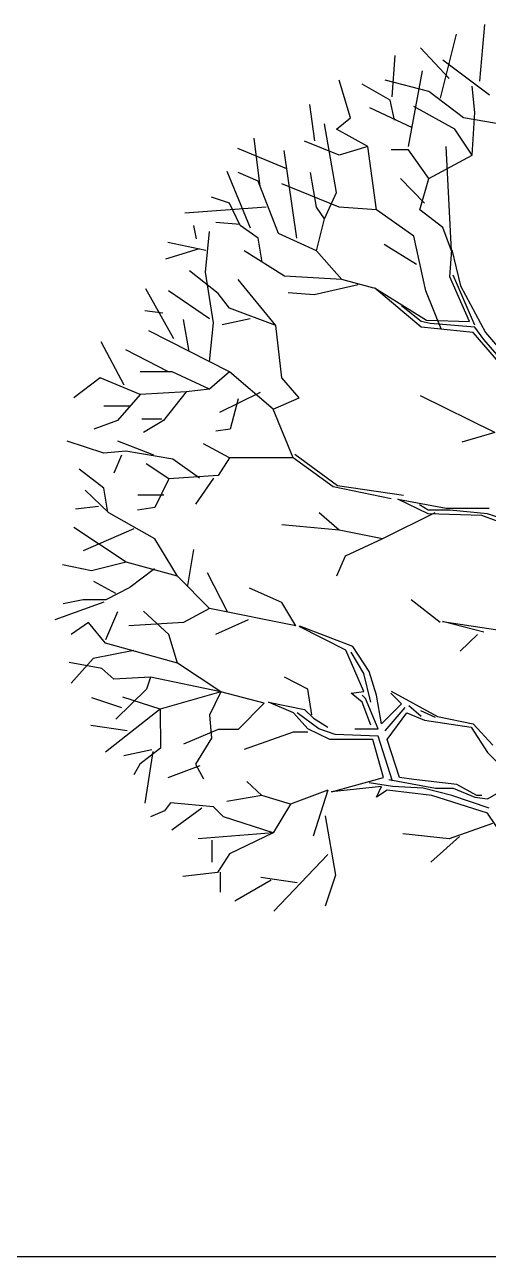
# Model space of a CAD drawing. Header units: millimetres. Extents: x 217.2 to 255.1, y 166.7 to 190.9.
# Drawn here: x 251.021 to 252.502, y 171.923 to 175.857 of the extents above; entities that cross this region are included whole.
import ezdxf

# ---------------------------------------------------------------- set-up
doc = ezdxf.new("R2010")
doc.units = ezdxf.units.MM
doc.layers.add('s', color=145, linetype='Continuous')
doc.layers.add('trees', color=104, linetype='Continuous')

msp = doc.modelspace()

# ---------------------------------------------------------------- linework, layer by layer
at = {"layer": 's', "color": 0}
msp.add_line((217.1888, 171.9233), (255.1288, 171.9233), dxfattribs=at)
at = {"layer": 'trees', "color": 97, "true_color": 0x25742c}
for p, q in [((252.4752, 175.6758), (252.4912, 175.8569)), ((252.4589, 175.5766), (252.4504, 175.6599)), ((252.2021, 175.5516), (252.1892, 175.6156)), ((252.3949, 175.5233), (252.2647, 175.5959)), ((252.26, 175.5275), (252.1234, 175.5916)), ((252.4504, 175.44), (252.4589, 175.5766)), ((252.4504, 175.44), (252.3949, 175.5233)), ((252.2476, 175.4571), (252.1922, 175.4571)), ((252.3117, 175.3653), (252.2476, 175.4571)), ((252.3117, 175.3653), (252.4504, 175.44)), ((252.3842, 175.1347), (252.3671, 175.4678)), ((252.2984, 175.2863), (252.2216, 175.3653)), ((252.2839, 175.265), (252.3117, 175.3653)), ((251.9788, 175.2372), (252.0172, 175.3205)), ((251.6753, 175.2863), (251.6177, 175.3055)), ((251.7094, 175.2159), (251.6753, 175.2863)), ((251.9788, 175.2372), (251.9532, 175.2735)), ((252.1452, 175.265), (252.0257, 175.2735)), ((252.2647, 175.1817), (252.1452, 175.265)), ((252.3565, 175.2095), (252.2839, 175.265)), ((251.5698, 175.1731), (251.5612, 175.215)), ((251.7091, 175.2185), (251.6323, 175.2249)), ((251.7671, 175.1753), (251.7094, 175.2159)), ((251.9532, 175.1347), (251.9788, 175.2372)), ((252.3842, 175.1347), (252.3565, 175.2095)), ((251.5985, 175.0664), (251.6113, 175.1967)), ((251.7799, 175.0985), (251.7671, 175.1753)), ((251.9532, 175.1347), (251.8315, 175.1903)), ((251.8507, 175.0536), (251.7227, 175.1347)), ((252.0343, 175.043), (251.9532, 175.1347)), ((251.6241, 174.9042), (251.5985, 175.0664)), ((252.0343, 175.043), (251.8507, 175.0536)), ((252.0868, 175.0264), (251.946, 174.9944)), ((252.1367, 175.0152), (252.0343, 175.043)), ((251.6758, 174.9512), (251.6395, 174.9981)), ((251.946, 174.9944), (251.8628, 175.0008)), ((251.823, 174.8957), (251.6758, 174.9512)), ((251.6113, 174.7804), (251.6241, 174.9042)), ((251.7411, 174.9175), (251.6515, 174.8983)), ((251.8422, 174.7291), (251.823, 174.8957)), ((251.6758, 174.7484), (251.6118, 174.6929)), ((251.8145, 174.6288), (251.6758, 174.7484)), ((251.6118, 174.6929), (251.5371, 174.6843)), ((251.8977, 174.6651), (251.8422, 174.7291)), ((251.3898, 174.6758), (251.3173, 174.5925)), ((251.5371, 174.6843), (251.3898, 174.6758)), ((251.5371, 174.6843), (251.4645, 174.5925)), ((251.7735, 174.6822), (251.6433, 174.6181)), ((251.7027, 174.6614), (251.6771, 174.5653)), ((251.8145, 174.6288), (251.8977, 174.6651)), ((251.8785, 174.473), (251.8145, 174.6288)), ((251.4645, 174.5925), (251.4005, 174.5541)), ((251.6771, 174.5653), (251.6323, 174.5589)), ((251.3445, 174.4943), (251.2741, 174.4879)), ((251.4339, 174.4821), (251.3186, 174.5269)), ((251.4939, 174.4687), (251.3445, 174.4943)), ((251.6758, 174.473), (251.5925, 174.5178)), ((251.3308, 174.4821), (251.3062, 174.4242)), ((251.5793, 174.4089), (251.4939, 174.4687)), ((251.6758, 174.473), (251.6395, 174.4175)), ((251.8785, 174.473), (251.6758, 174.473)), ((251.4816, 174.4068), (251.409, 174.4538)), ((251.6395, 174.4175), (251.4816, 174.4068)), ((251.4816, 174.4068), (251.4368, 174.315)), ((251.6241, 174.4089), (251.5665, 174.3257)), ((251.2895, 174.2979), (251.2149, 174.3705)), ((251.4659, 174.354), (251.3826, 174.354)), ((251.2569, 174.3182), (251.183, 174.3096)), ((251.4368, 174.2147), (251.2895, 174.2979)), ((251.4368, 174.315), (251.3813, 174.3065)), ((252.0257, 174.2424), (251.9617, 174.2979)), ((252.3309, 174.2979), (252.1644, 174.2147)), ((252.0257, 174.2424), (251.8422, 174.2595)), ((251.5093, 174.0951), (251.4368, 174.2147)), ((251.5427, 174.0658), (251.5619, 174.1811)), ((252.1644, 174.2147), (252.0449, 174.1592)), ((252.0449, 174.1592), (252.0172, 174.0951)), ((251.5093, 174.0951), (251.345, 174.14)), ((251.4363, 174.1186), (251.3574, 174.0588)), ((251.6689, 173.982), (251.6049, 174.1058)), ((251.6118, 173.9927), (251.5093, 174.0951)), ((251.8422, 174.0119), (251.7398, 174.0567)), ((251.4816, 173.9094), (251.4005, 173.9841)), ((251.6118, 173.9927), (251.5285, 173.9478)), ((251.887, 173.9372), (251.6118, 173.9927)), ((251.887, 173.9372), (251.8422, 174.0119)), ((252.3479, 173.9478), (252.2562, 174.0204)), ((251.735, 173.9564), (251.6305, 173.9094)), ((251.5093, 173.8176), (251.4816, 173.9094)), ((251.648, 173.7258), (251.5093, 173.8176)), ((251.4235, 173.7728), (251.4107, 173.7344)), ((251.648, 173.7258), (251.4235, 173.7728)), ((251.9254, 173.7344), (251.8507, 173.7728)), ((251.4538, 173.6703), (251.3343, 173.7087)), ((251.648, 173.7258), (251.4538, 173.6703)), ((251.648, 173.7258), (251.6113, 173.6511)), ((251.7867, 173.6895), (251.648, 173.7258)), ((251.9382, 173.6532), (251.9254, 173.7344)), ((251.4538, 173.6703), (251.4555, 173.5465)), ((251.7867, 173.6895), (251.7035, 173.6063)), ((251.6113, 173.6511), (251.6177, 173.5785)), ((251.6395, 173.6063), (251.5285, 173.5593)), ((251.7035, 173.6063), (251.6395, 173.6063)), ((251.8785, 173.5977), (251.7227, 173.5422)), ((251.6177, 173.5785), (251.5665, 173.4953)), ((251.4275, 173.5406), (251.3378, 173.5214)), ((251.4555, 173.5465), (251.3894, 173.4953)), ((251.4306, 173.5359), (251.4047, 173.3709)), ((251.3894, 173.4953), (251.3702, 173.4611)), ((251.5665, 173.4953), (251.5921, 173.4483)), ((251.7782, 173.3949), (251.7312, 173.4398)), ((251.7782, 173.3949), (251.6672, 173.3757)), ((251.8699, 173.3672), (251.7782, 173.3949)), ((251.9894, 173.412), (251.8699, 173.3672)), ((251.9894, 173.412), (251.9425, 173.2647)), ((251.4875, 173.3715), (251.4683, 173.3458)), ((251.6241, 173.3586), (251.4875, 173.3715)), ((251.5875, 173.3549), (251.4915, 173.2845)), ((251.6561, 173.3266), (251.6241, 173.3586)), ((251.8699, 173.3672), (251.8145, 173.2754)), ((251.4683, 173.3458), (251.4235, 173.3266)), ((251.8145, 173.2754), (251.6561, 173.3266)), ((251.9812, 173.3302), (252.0145, 173.1405)), ((251.8145, 173.2754), (251.5755, 173.2562)), ((251.8145, 173.2754), (251.6753, 173.2092)), ((251.6195, 173.2524), (251.6195, 173.182)), ((251.6753, 173.2092), (251.6369, 173.1494)), ((251.9899, 173.207), (251.8174, 173.0259)), ((251.6369, 173.1494), (251.5259, 173.1366)), ((251.6451, 173.15), (251.6451, 173.0859)), ((251.8088, 173.1245), (251.693, 173.058)), ((251.8913, 173.1159), (251.7755, 173.1331)), ((252.0145, 173.1405), (251.9812, 173.042))]:
    msp.add_line(p, q, dxfattribs=at)
at = {"layer": 'trees', "color": 97, "true_color": 0x279b30}
for p, q in [((252.3493, 175.622), (252.4005, 175.8269)), ((252.1956, 175.6265), (252.2042, 175.7583)), ((252.3767, 175.6844), (252.2855, 175.7829)), ((252.062, 175.5596), (252.0257, 175.6791)), ((252.3117, 175.6428), (252.173, 175.6791)), ((252.2472, 175.4678), (252.292, 175.709)), ((252.1892, 175.6156), (252.0996, 175.6668)), ((252.4226, 175.5596), (252.3117, 175.6428)), ((251.948, 175.4861), (251.932, 175.6019)), ((252.0172, 175.5233), (252.062, 175.5596)), ((252.0172, 175.3205), (251.9788, 175.5403)), ((252.1175, 175.4678), (252.0172, 175.5233)), ((252.0257, 175.44), (251.9148, 175.4848)), ((252.1175, 175.4678), (252.0257, 175.44)), ((251.9532, 175.2735), (251.934, 175.3845)), ((251.8315, 175.1903), (251.7675, 175.3568)), ((252.0257, 175.2735), (251.8422, 175.3482)), ((251.5784, 175.1411), (251.4713, 175.1079)), ((251.6003, 175.1353), (251.4787, 175.1609)), ((251.6395, 174.9981), (251.5477, 175.0707)), ((251.4979, 174.8535), (251.4083, 175.0136)), ((251.6113, 174.917), (251.4811, 175.0067)), ((251.4626, 174.9354), (251.4047, 174.9428)), ((251.4811, 174.7484), (251.3445, 174.8188)), ((251.4923, 174.7484), (251.3898, 174.7484)), ((251.6118, 174.6929), (251.4923, 174.7484)), ((251.3173, 174.5925), (251.2426, 174.5648)), ((251.2741, 174.4879), (251.1568, 174.5263)), ((251.2741, 174.3769), (251.1952, 174.4367)), ((251.345, 174.14), (251.1786, 174.251)), ((251.3702, 174.2467), (251.208, 174.1762)), ((251.2341, 174.1122), (251.1423, 174.1314)), ((251.345, 174.14), (251.2341, 174.1122)), ((251.3122, 174.0402), (251.2418, 174.0786)), ((251.3574, 174.0588), (251.2805, 174.0204)), ((251.208, 174.0204), (251.144, 174.0076)), ((251.2805, 174.0204), (251.208, 174.0204)), ((251.2255, 173.9478), (251.17, 173.9094)), ((251.2789, 173.8817), (251.2255, 173.9478)), ((251.2802, 173.8929), (251.3186, 173.9825)), ((251.4235, 173.7728), (251.3061, 173.7664)), ((251.4107, 173.7344), (251.3125, 173.6383))]:
    msp.add_line(p, q, dxfattribs=at)
at = {"layer": 'trees', "color": 55, "true_color": 0x97922b}
for p, q in [((252.5058, 175.6321), (252.3565, 175.7431)), ((252.6894, 175.5126), (252.4226, 175.5596)), ((251.8908, 175.1753), (251.8503, 175.455)), ((252.1452, 175.265), (252.1175, 175.4678)), ((251.7927, 175.2735), (251.5323, 175.2543)), ((251.823, 174.8957), (251.7035, 175.043)), ((251.5467, 174.8135), (251.5285, 174.9149)), ((251.6758, 174.7484), (251.4176, 174.8786)), ((251.4595, 174.5973), (251.3954, 174.5973)), ((251.2869, 174.3001), (251.2741, 174.3769)), ((251.5285, 173.9478), (251.3536, 173.9372)), ((251.5093, 173.8176), (251.2789, 173.8817)), ((251.5811, 173.4894), (251.4787, 173.451))]:
    msp.add_line(p, q, dxfattribs=at)
at = {"layer": 'trees', "color": 64, "true_color": 0x78b116}
for p, q in [((251.7731, 175.3402), (251.7539, 175.4939)), ((251.8581, 175.3961), (251.7016, 175.4614)), ((251.7423, 175.2064), (251.6684, 175.3875)), ((251.7675, 175.3568), (251.7035, 175.3845)), ((251.3394, 174.705), (251.2655, 174.8442)), ((251.2618, 174.7291), (251.1786, 174.6651)), ((251.3898, 174.6758), (251.2618, 174.7291)), ((251.3555, 174.6385), (251.2742, 174.6385)), ((251.2742, 174.0127), (251.1177, 173.956)), ((251.24, 173.8326), (251.1696, 173.7536)), ((251.3702, 173.8582), (251.24, 173.8326)), ((251.2677, 173.8005), (251.1632, 173.8197)), ((251.3061, 173.7664), (251.2677, 173.8005)), ((251.3314, 173.6751), (251.2354, 173.7071)), ((251.4538, 173.6703), (251.2789, 173.5337)), ((251.3481, 173.6012), (251.2323, 173.6185))]:
    msp.add_line(p, q, dxfattribs=at)
at = {"layer": 'trees', "color": 45, "true_color": 0xba8d4a}
for p, q in [((252.3031, 175.0067), (252.2647, 175.1817)), ((252.2725, 175.0905), (252.17, 175.1545)), ((252.3796, 175.051), (252.3854, 175.1378)), ((252.3854, 175.1378), (252.4137, 175.0227)), ((252.4419, 174.9086), (252.3796, 175.051)), ((252.4595, 174.8969), (252.3903, 175.0568)), ((252.2879, 174.891), (252.1388, 175.0168)), ((252.1388, 175.0168), (252.3045, 174.9135)), ((252.352, 174.8849), (252.3031, 175.0067)), ((252.2879, 174.9086), (252.2245, 174.9593)), ((252.3162, 174.9027), (252.2879, 174.9086)), ((252.3045, 174.9135), (252.4419, 174.9086)), ((252.4595, 174.891), (252.3162, 174.9027)), ((252.4878, 174.851), (252.4595, 174.891)), ((252.6311, 174.6677), (252.4536, 174.8735)), ((252.0065, 174.3812), (251.8785, 174.473)), ((252.0207, 174.3835), (251.8839, 174.4845)), ((252.2313, 174.3527), (252.0207, 174.3835)), ((252.0471, 173.8592), (251.898, 173.9343)), ((252.0695, 173.8709), (251.8999, 173.9363)), ((252.1212, 173.7909), (252.0695, 173.8709)), ((252.1046, 173.7275), (252.0471, 173.8592)), ((252.1046, 173.7851), (252.0637, 173.8533)), ((252.1446, 173.7158), (252.1212, 173.7909)), ((252.1271, 173.6934), (252.1046, 173.7851)), ((252.0637, 173.7217), (252.1046, 173.7275)), ((252.0988, 173.6934), (252.0637, 173.7217)), ((252.1095, 173.7051), (252.0988, 173.7158)), ((252.1612, 173.6241), (252.1446, 173.7158)), ((251.9155, 173.67), (251.9438, 173.6417)), ((251.9262, 173.6076), (251.8804, 173.6592)), ((251.9613, 173.6076), (251.8921, 173.6592)), ((251.9438, 173.6417), (251.9896, 173.6134)), ((251.9254, 173.5977), (251.8785, 173.5977)), ((251.9955, 173.5734), (251.9262, 173.6076)), ((252.013, 173.59), (251.9613, 173.6076)), ((252.1505, 173.5842), (252.013, 173.59)), ((252.1329, 173.5734), (251.9955, 173.5734)), ((252.167, 173.4525), (252.1329, 173.5734)), ((252.1963, 173.4408), (252.1505, 173.5842)), ((252.2187, 173.4525), (252.1787, 173.5734)), ((252.0013, 173.4067), (252.167, 173.4525)), ((252.1963, 173.4242), (252.1212, 173.4359)), ((252.1846, 173.4466), (252.3337, 173.4184)), ((252.2645, 173.4466), (252.2187, 173.4525)), ((252.1612, 173.4242), (252.0013, 173.4067)), ((252.1446, 173.3901), (252.1612, 173.4242)), ((252.1787, 173.4125), (252.1446, 173.3901)), ((252.322, 173.3949), (252.1787, 173.4125)), ((252.2938, 173.4184), (252.1963, 173.4242))]:
    msp.add_line(p, q, dxfattribs=at)
at = {"layer": 'trees', "color": 49, "true_color": 0x594322}
for p, q in [((252.4137, 175.0227), (252.4936, 174.8735)), ((252.4536, 174.8735), (252.2879, 174.891)), ((252.5736, 174.7535), (252.4878, 174.851)), ((252.4936, 174.8735), (252.557, 174.7993)), ((252.5229, 174.5541), (252.2855, 174.6718)), ((252.1644, 174.2147), (252.0257, 174.2424)), ((252.3562, 173.9509), (252.5394, 173.9226)), ((252.4536, 173.6241), (252.517, 173.5559)), ((252.4995, 173.5325), (252.5277, 173.5042)), ((252.5053, 173.355), (252.3854, 173.3949)), ((252.4595, 173.3901), (252.4995, 173.3842))]:
    msp.add_line(p, q, dxfattribs=at)
at = {"layer": 'trees', "color": 47, "true_color": 0x8d6a35}
for p, q in [((252.5229, 174.5541), (252.4173, 174.5239)), ((252.1922, 174.3428), (252.0065, 174.3812)), ((252.3103, 174.2951), (252.2128, 174.341)), ((252.2128, 174.341), (252.3679, 174.3127)), ((252.3103, 174.3068), (252.2821, 174.3234)), ((252.3796, 174.3068), (252.3103, 174.3068)), ((252.3679, 174.3127), (252.5053, 174.3127)), ((252.4995, 174.2951), (252.3796, 174.3068)), ((252.4819, 174.2893), (252.3103, 174.2951)), ((252.5736, 174.2551), (252.4819, 174.2893)), ((252.5511, 174.2776), (252.4995, 174.2951)), ((252.4878, 173.9167), (252.3562, 173.9509)), ((252.4674, 173.9094), (252.4119, 173.856)), ((252.1904, 173.7217), (252.2245, 173.6875)), ((252.1919, 173.7281), (252.3396, 173.6475)), ((251.8804, 173.6592), (251.8005, 173.6934)), ((251.8005, 173.6934), (251.9155, 173.67)), ((252.1271, 173.6193), (252.0988, 173.6934)), ((252.1505, 173.6076), (252.1095, 173.7051)), ((252.2245, 173.6875), (252.1612, 173.6241)), ((252.1729, 173.6017), (252.2362, 173.6758)), ((252.2879, 173.6475), (252.2479, 173.6817)), ((252.1787, 173.5734), (252.2421, 173.6592)), ((252.2421, 173.6592), (252.2986, 173.6358)), ((252.3336, 173.6444), (252.2868, 173.6653)), ((252.2986, 173.6358), (252.4478, 173.6134)), ((252.3396, 173.6475), (252.4536, 173.6241)), ((252.0754, 173.6076), (252.1505, 173.6076)), ((252.4478, 173.6134), (252.4995, 173.5325)), ((252.402, 173.4301), (252.2645, 173.4466)), ((252.3854, 173.3949), (252.2938, 173.4184)), ((252.4995, 173.3384), (252.322, 173.3949)), ((252.3337, 173.4184), (252.3903, 173.4184)), ((252.3903, 173.4184), (252.4595, 173.3901)), ((252.4653, 173.3949), (252.402, 173.4301)), ((252.4819, 173.3949), (252.4653, 173.3949)), ((252.4995, 173.3842), (252.5394, 173.4067)), ((252.5511, 173.2633), (252.4995, 173.3384)), ((252.5159, 173.3056), (252.3767, 173.2563)), ((252.3767, 173.2563), (252.2289, 173.2723)), ((252.4099, 173.2637), (252.3188, 173.1824))]:
    msp.add_line(p, q, dxfattribs=at)

doc.saveas('drawing.dxf')
